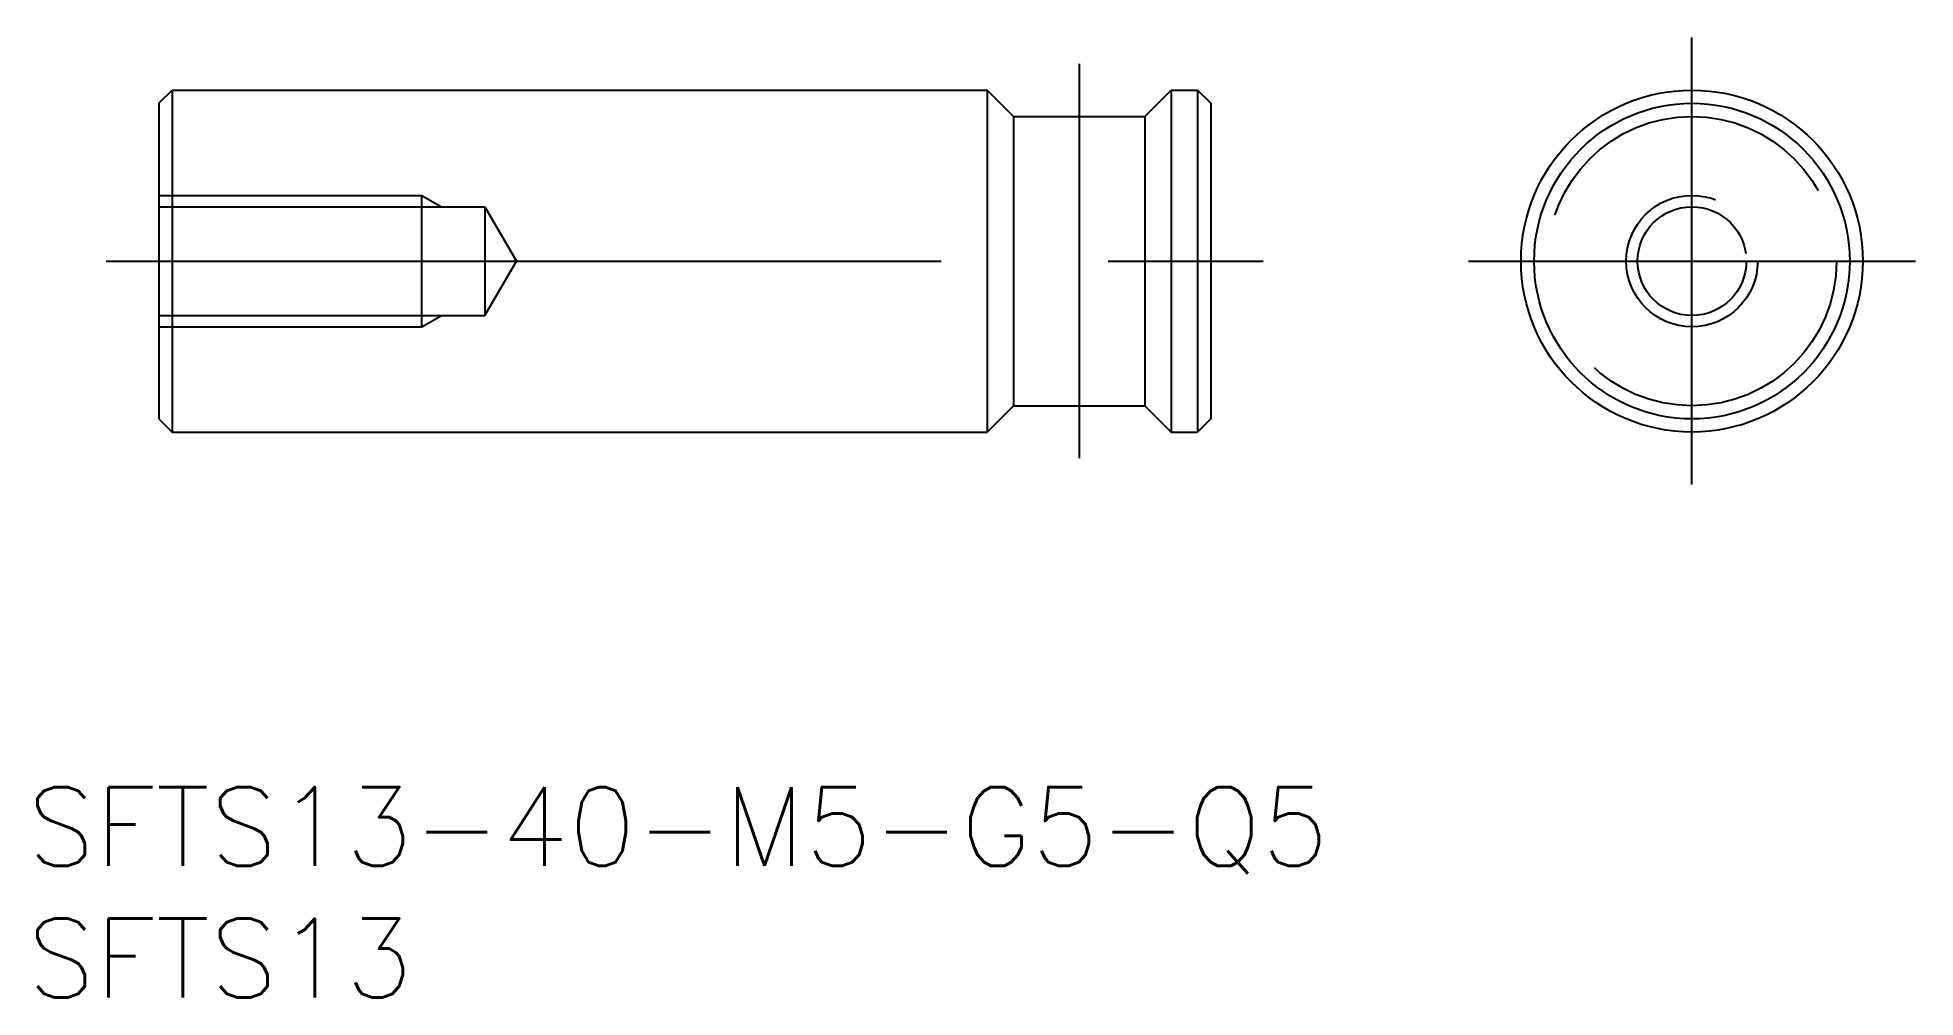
# Model space of a CAD drawing. Extents: x -62.9 to 8.5, y -28 to 8.5.
import ezdxf

# ---------------------------------------------------------------- set-up
doc = ezdxf.new("R2010")
doc.units = 0
doc.linetypes.add('CENTER', pattern=[50.8, 31.75, -6.35, 6.35, -6.35])
doc.linetypes.add('DASHED', pattern=[19.05, 12.7, -6.35])
doc.layers.get('0').update_dxf_attribs({"linetype": 'CONTINUOUS'})
doc.layers.add('CENTER', color=1, linetype='CONTINUOUS')
doc.styles.get("Standard").update_dxf_attribs({"font": 'txt.shx', "height": 3, "bigfont": 'bigfont.shx'})

# ---------------------------------------------------------------- blocks, each defined once
blk = doc.blocks.new('*U2')
at = {"color": 7, "linetype": 'CONTINUOUS'}
blk.add_text('SFTS13', height=3, dxfattribs=at).set_placement((-63.302, -28))
blk = doc.blocks.new('*U3')
at = {"color": 7, "linetype": 'CONTINUOUS'}
blk.add_text('SFTS13-40-M5-G5-Q5', height=3, dxfattribs=at).set_placement((-63.302, -23))

msp = doc.modelspace()

# ---------------------------------------------------------------- linework, layer by layer
at = {"color": 7, "linetype": 'CONTINUOUS'}
for p, q in [((-58.302, 6), (-57.802, 6.5)), ((-57.802, 6.5), (-57.802, -6.5)), ((-57.802, 6.5), (-26.802, 6.5)), ((-25.802, 5.5), (-26.802, 6.5)), ((-26.802, 6.5), (-26.802, -6.5)), ((-20.802, 5.5), (-19.802, 6.5)), ((-19.802, 6.5), (-18.802, 6.5)), ((-19.802, 6.5), (-19.802, -6.5)), ((-18.802, 6.5), (-18.802, -6.5)), ((-18.802, 6.5), (-18.302, 6)), ((-58.302, 6), (-58.302, -6)), ((-18.302, 6), (-18.302, -6)), ((-25.802, 5.5), (-25.802, -5.5)), ((-25.802, 5.5), (-20.802, 5.5)), ((-20.802, 5.5), (-20.802, -5.5)), ((-25.802, -5.5), (-26.802, -6.5)), ((-25.802, -5.5), (-20.802, -5.5)), ((-20.802, -5.5), (-19.802, -6.5)), ((-58.302, -6), (-57.802, -6.5)), ((-18.302, -6), (-18.802, -6.5)), ((-57.802, -6.5), (-26.802, -6.5)), ((-19.802, -6.5), (-18.802, -6.5))]:
    msp.add_line(p, q, dxfattribs=at)
at = {"color": 3, "linetype": 'DASHED'}
for p, q in [((-58.302, 2.5), (-48.302, 2.5)), ((-48.302, -2.5), (-48.302, 2.5)), ((-48.302, 2.5), (-47.552, 2.067)), ((-58.302, 2.067), (-45.902, 2.067)), ((-45.902, 2.067), (-45.902, -2.067)), ((-45.902, 2.067), (-44.708, 0)), ((-45.902, -2.067), (-44.708, 0)), ((-58.302, -2.067), (-45.902, -2.067)), ((-48.302, -2.5), (-47.552, -2.067)), ((-58.302, -2.5), (-48.302, -2.5))]:
    msp.add_line(p, q, dxfattribs=at)
at = {"color": 7, "linetype": 'CONTINUOUS'}
for radius in [6.5, 6]:
    msp.add_circle((0, 0), radius, dxfattribs=at)
at = {"color": 3, "linetype": 'DASHED'}
for radius in [5.5, 2.5, 2.067]:
    msp.add_circle((0, 0), radius, dxfattribs=at)
at = {"layer": 'CENTER', "color": 1, "linetype": 'CENTER'}
for p, q in [((0, -8.5), (0, 8.5)), ((-23.302, 7.5), (-23.302, -7.5)), ((-60.302, 0), (-16.302, 0)), ((-8.5, 0), (8.5, 0))]:
    msp.add_line(p, q, dxfattribs=at)

# ---------------------------------------------------------------- block references
at = {"color": 7, "linetype": 'CONTINUOUS'}
for name in ['*U3', '*U2']:
    msp.add_blockref(name, (0, 0), dxfattribs=at)

doc.saveas('drawing.dxf')
